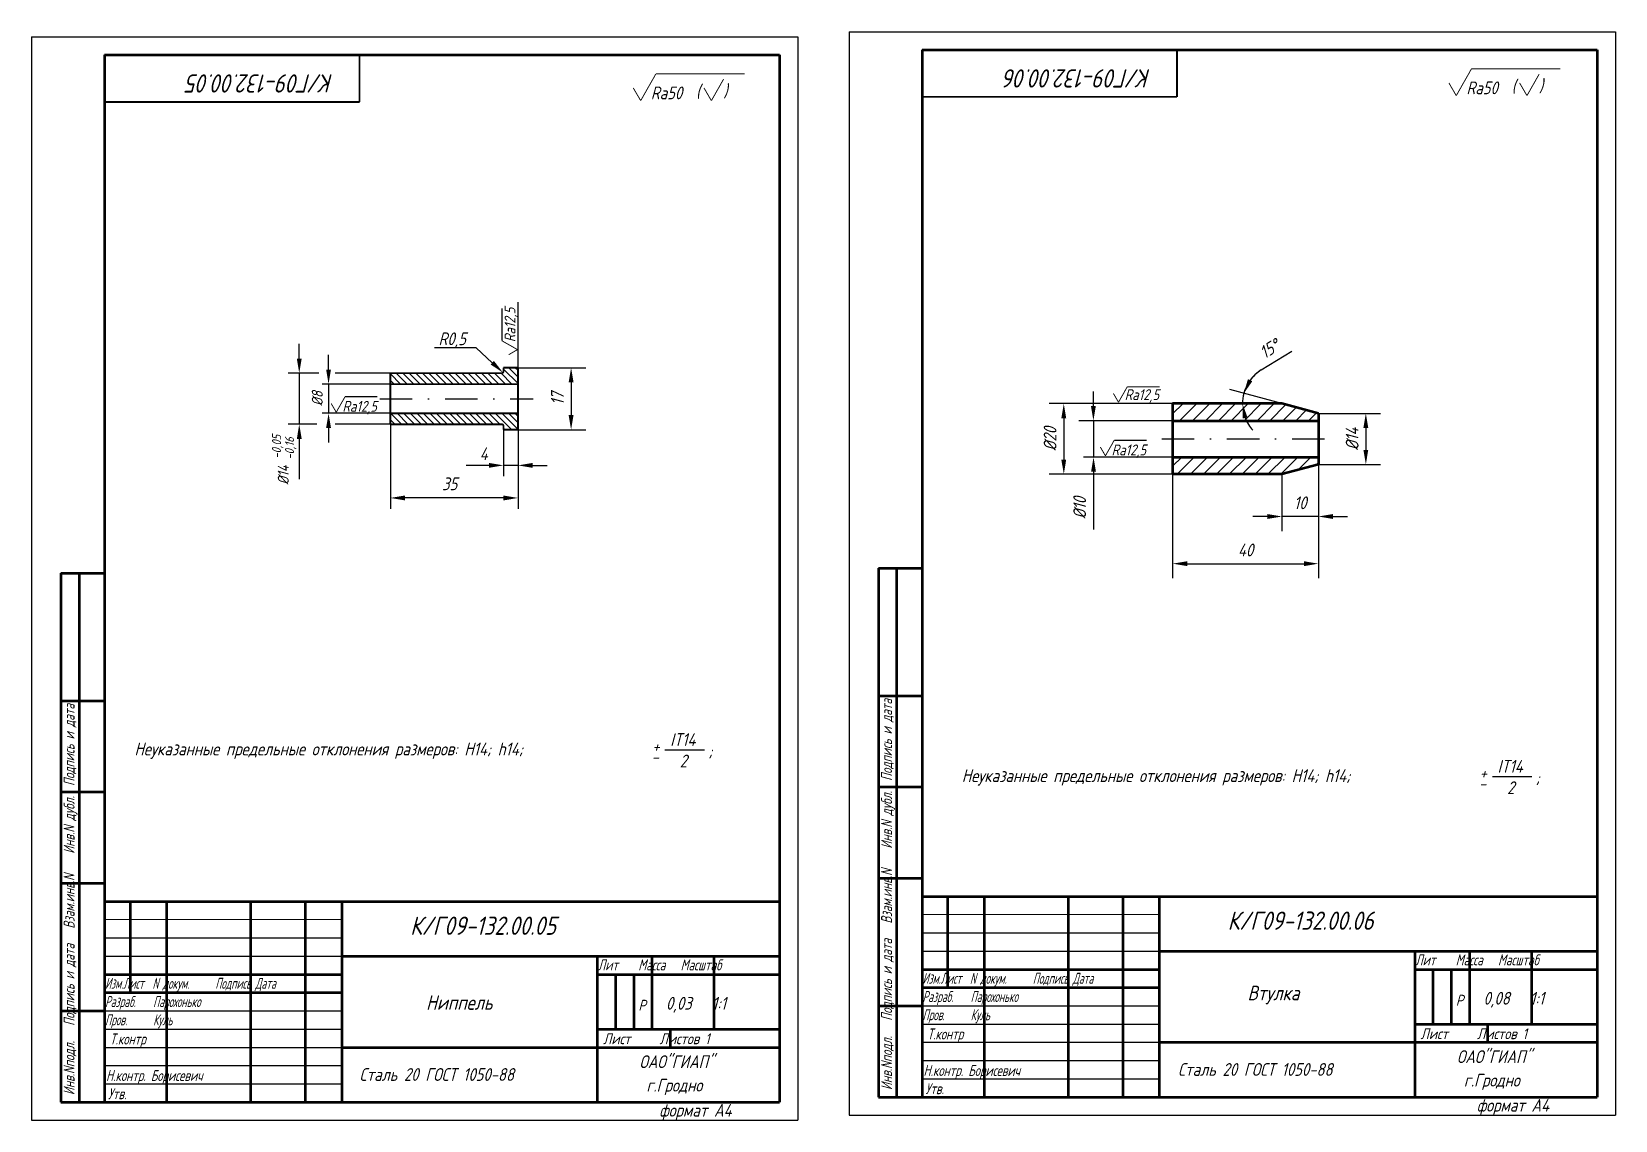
# Model space of a CAD drawing. Header units: inches. Extents: x 0 to 1949, y 0 to 841.
# Drawn here: x 1515.1 to 1949.1, y 11.3 to 309.6 of the extents above; entities that cross this region are included whole.
import ezdxf

# ---------------------------------------------------------------- set-up
doc = ezdxf.new("R2010")
doc.units = ezdxf.units.IN
doc.header["$LTSCALE"] = 0.7
doc.header["$MEASUREMENT"] = 0
doc.linetypes.add('DASHDOT', pattern=[25.4, 12.7, -6.35, 0, -6.35])
doc.styles.add('ROMANC', font='romanc', dxfattribs={"width": 0.8, "oblique": 15, "height": 3.5})
doc.styles.get("Standard").update_dxf_attribs({"font": 'romand.shx', "width": 0.8, "oblique": 15, "height": 3.5})
doc.dimstyles.get("Standard").update_dxf_attribs({"dimtxt": 3.5, "dimasz": 4, "dimexe": 4, "dimexo": 0, "dimgap": 2, "dimtad": 1, "dimdec": 0, "dimdsep": 46, "dimtxsty": 'Standard', "dimcen": 0.09, "dimadec": 0, "dimazin": 0, "dimtfac": 1, "dimtdec": 0, "dimtmove": 0, "dimatfit": 3, "dimfxl": 0, "dimtolj": 1, "dimtzin": 0, "dimlwd": 25, "dimlwe": 25, "dimarcsym": 0})

# ---------------------------------------------------------------- blocks, each defined once
blk = doc.blocks.new('*D343')
at = {"color": 0, "lineweight": 25}
for p, q in [((1647.59, 217.54), (1666.9, 217.54)), ((1662.9, 213.54), (1662.9, 204.54)), ((1648.36, 200.54), (1666.9, 200.54))]:
    blk.add_line(p, q, dxfattribs=at)
for points in [[(1662.23, 213.54), (1663.57, 213.54), (1662.9, 217.54)], [(1662.23, 204.54), (1663.57, 204.54), (1662.9, 200.54)]]:
    blk.add_solid(points, dxfattribs=at)
at = {"layer": 'DEFPOINTS', "color": 0, "lineweight": 25}
for p in [(1647.59, 217.54), (1648.36, 200.54), (1662.9, 200.54)]:
    blk.add_point(p, dxfattribs=at)
at = {"color": 0, "lineweight": 25, "insert": (1659.15, 209.04), "char_height": 3.5, "attachment_point": 5, "rotation": 90}
blk.add_mtext('\\A1;17', dxfattribs=at)
blk = doc.blocks.new('*D344')
at = {"color": 0, "lineweight": 25}
for p, q in [((1852.06, 216.92), (1860.46, 222.1)), ((1857.74, 207.7), (1843.42, 211.54))]:
    blk.add_line(p, q, dxfattribs=at)
for start, end in [(121.662, 165), (122.4436, 143.7218), (165, 180), (201.2782, 222.5564)]:
    blk.add_arc((1857.74, 207.7), 10.83, start, end, dxfattribs=at)
for points in [[(1849.61, 213.82), (1848.41, 214.4), (1847.28, 210.5)], [(1846.99, 203.64), (1848.31, 203.89), (1846.91, 207.7)]]:
    blk.add_solid(points, dxfattribs=at)
at = {"layer": 'DEFPOINTS', "color": 0, "lineweight": 25}
for p in [(1846.95, 208.64), (1827.77, 207.7), (1857.74, 207.7), (1857.74, 207.7), (1867.74, 205.02)]:
    blk.add_point(p, dxfattribs=at)
at = {"color": 0, "lineweight": 25, "insert": (1854.29, 222.7), "char_height": 3.5, "attachment_point": 5, "rotation": 31.662}
blk.add_mtext('\\A1;15°', dxfattribs=at)
blk = doc.blocks.new('*D345')
at = {"color": 0, "lineweight": 25}
for p, q in [((1867.74, 205.02), (1884.73, 205.02)), ((1880.73, 201.02), (1880.73, 195.02)), ((1867.74, 191.02), (1884.73, 191.02))]:
    blk.add_line(p, q, dxfattribs=at)
for points in [[(1880.06, 201.02), (1881.39, 201.02), (1880.73, 205.02)], [(1880.06, 195.02), (1881.39, 195.02), (1880.73, 191.02)]]:
    blk.add_solid(points, dxfattribs=at)
at = {"layer": 'DEFPOINTS', "color": 0, "lineweight": 25}
for p in [(1867.74, 205.02), (1867.74, 191.02), (1880.73, 191.02)]:
    blk.add_point(p, dxfattribs=at)
at = {"color": 0, "lineweight": 25, "insert": (1876.98, 198.02), "char_height": 3.5, "attachment_point": 5, "rotation": 90}
blk.add_mtext('\\A1;%%C14', dxfattribs=at)
blk = doc.blocks.new('*D346')
at = {"color": 0, "lineweight": 25}
for p, q in [((1867.74, 191.02), (1867.74, 172.76)), ((1857.74, 188.35), (1857.74, 172.76)), ((1853.74, 176.76), (1849.74, 176.76)), ((1867.74, 176.76), (1857.74, 176.76)), ((1871.74, 176.76), (1875.74, 176.76))]:
    blk.add_line(p, q, dxfattribs=at)
for points in [[(1853.74, 177.43), (1853.74, 176.09), (1857.74, 176.76)], [(1871.74, 177.43), (1871.74, 176.09), (1867.74, 176.76)]]:
    blk.add_solid(points, dxfattribs=at)
at = {"layer": 'DEFPOINTS', "color": 0, "lineweight": 25}
for p in [(1867.74, 191.02), (1857.74, 188.35), (1857.74, 176.76)]:
    blk.add_point(p, dxfattribs=at)
at = {"color": 0, "lineweight": 25, "insert": (1862.74, 180.51), "char_height": 3.5, "attachment_point": 5}
blk.add_mtext('\\A1;10', dxfattribs=at)
blk = doc.blocks.new('*D347')
at = {"color": 0, "lineweight": 25}
for p, q in [((1867.74, 191.02), (1867.74, 159.83)), ((1827.77, 188.35), (1827.77, 159.83)), ((1831.77, 163.83), (1863.74, 163.83))]:
    blk.add_line(p, q, dxfattribs=at)
for points in [[(1831.77, 164.5), (1831.77, 163.16), (1827.77, 163.83)], [(1863.74, 164.5), (1863.74, 163.16), (1867.74, 163.83)]]:
    blk.add_solid(points, dxfattribs=at)
at = {"layer": 'DEFPOINTS', "color": 0, "lineweight": 25}
for p in [(1867.74, 191.02), (1827.77, 188.35), (1867.74, 163.83)]:
    blk.add_point(p, dxfattribs=at)
at = {"color": 0, "lineweight": 25, "insert": (1847.76, 167.58), "char_height": 3.5, "attachment_point": 5}
blk.add_mtext('\\A1;40', dxfattribs=at)

msp = doc.modelspace()

# ---------------------------------------------------------------- linework, layer by layer
for p, q in [((1515.05, 308.26), (1515.05, 11.26)), ((1515.05, 308.26), (1725.05, 308.26)), ((1725.05, 308.26), (1725.05, 11.26)), ((1739.11, 309.64), (1739.11, 12.64)), ((1739.11, 309.64), (1949.11, 309.64)), ((1949.11, 309.64), (1949.11, 12.64)), ((1648.36, 217.54), (1648.36, 235.52)), ((1636.85, 223.03), (1625.44, 223.03)), ((1644.36, 217.54), (1644.36, 216.54)), ((1644.36, 201.54), (1644.36, 200.54)), ((1515.05, 11.26), (1725.05, 11.26)), ((1739.11, 12.64), (1949.11, 12.64))]:
    msp.add_line(p, q)
at = {"lineweight": 50}
for p, q in [((1759.11, 304.64), (1759.11, 17.64)), ((1759.11, 304.64), (1944.11, 304.64)), ((1944.11, 304.64), (1944.11, 17.64)), ((1535.05, 303.26), (1535.05, 16.26)), ((1535.05, 303.26), (1720.05, 303.26)), ((1720.05, 303.26), (1720.05, 16.26)), ((1827.77, 207.7), (1827.77, 188.35)), ((1857.74, 207.7), (1827.77, 207.7)), ((1867.74, 205.02), (1857.74, 207.7)), ((1827.77, 203.02), (1867.74, 203.02)), ((1827.77, 193.02), (1867.74, 193.02)), ((1867.74, 191.02), (1857.74, 188.35)), ((1857.74, 188.35), (1827.77, 188.35)), ((1523.05, 161.26), (1523.05, 16.26)), ((1523.05, 161.26), (1535.05, 161.26)), ((1528.05, 161.26), (1528.05, 16.26)), ((1747.11, 162.64), (1747.11, 17.64)), ((1747.11, 162.64), (1759.11, 162.64)), ((1752.11, 162.64), (1752.11, 17.64)), ((1523.05, 126.26), (1535.05, 126.26)), ((1747.11, 127.64), (1759.11, 127.64)), ((1523.05, 101.26), (1535.05, 101.26)), ((1747.11, 102.64), (1759.11, 102.64)), ((1523.05, 76.26), (1535.05, 76.26)), ((1747.11, 77.64), (1759.11, 77.64)), ((1535.05, 71.26), (1720.05, 71.26)), ((1542.05, 71.26), (1542.05, 46.26)), ((1552.05, 71.26), (1552.05, 16.26)), ((1575.05, 71.26), (1575.05, 16.26)), ((1590.05, 71.26), (1590.05, 16.26)), ((1600.05, 71.26), (1600.05, 16.26)), ((1759.11, 72.64), (1944.11, 72.64)), ((1766.11, 72.64), (1766.11, 47.64)), ((1776.11, 72.64), (1776.11, 17.64)), ((1799.11, 72.64), (1799.11, 17.64)), ((1814.11, 72.64), (1814.11, 17.64)), ((1824.11, 72.64), (1824.11, 17.64)), ((1894.11, 57.64), (1894.11, 17.64)), ((1909.11, 57.64), (1909.11, 37.64)), ((1926.11, 57.64), (1926.11, 37.64)), ((1670.05, 56.26), (1670.05, 16.26)), ((1685.05, 56.26), (1685.05, 36.26)), ((1702.05, 56.26), (1702.05, 36.26)), ((1759.11, 52.64), (1824.11, 52.64)), ((1894.11, 52.64), (1944.11, 52.64)), ((1899.11, 52.64), (1899.11, 37.64)), ((1904.11, 52.64), (1904.11, 37.64)), ((1535.05, 51.26), (1600.05, 51.26)), ((1670.05, 51.26), (1720.05, 51.26)), ((1675.05, 51.26), (1675.05, 36.26)), ((1680.05, 51.26), (1680.05, 36.26)), ((1535.05, 46.26), (1600.05, 46.26)), ((1759.11, 47.64), (1824.11, 47.64)), ((1523.05, 41.26), (1535.05, 41.26)), ((1747.11, 42.64), (1759.11, 42.64)), ((1670.05, 36.26), (1720.05, 36.26)), ((1690.05, 36.26), (1690.05, 31.26)), ((1894.11, 37.64), (1944.11, 37.64)), ((1914.11, 37.64), (1914.11, 32.64)), ((1747.11, 17.64), (1944.11, 17.64)), ((1523.05, 16.26), (1720.05, 16.26))]:
    msp.add_line(p, q, dxfattribs=at)
at = {"color": 0, "linetype": 'ByBlock'}
for p, q in [((1588.39, 220.04), (1588.39, 224.04)), ((1638.36, 221.63), (1636.85, 223.03)), ((1641.29, 218.91), (1638.36, 221.63)), ((1596.42, 217.04), (1596.42, 221.04)), ((1648.36, 217.54), (1662.31, 217.54)), ((1593.72, 216.04), (1585.39, 216.04)), ((1588.39, 216.04), (1588.39, 202.04)), ((1613.36, 213.04), (1594.71, 213.04)), ((1596.42, 213.04), (1596.42, 205.04)), ((1613.36, 216.04), (1598.24, 216.04)), ((1613.39, 205.04), (1594.71, 205.04)), ((1593.21, 202.04), (1585.39, 202.04)), ((1596.42, 201.04), (1596.42, 197.04)), ((1613.36, 202.04), (1598.24, 202.04)), ((1613.36, 202.04), (1613.36, 178.84)), ((1644.36, 200.54), (1644.36, 187.77)), ((1648.36, 200.54), (1662.31, 200.54)), ((1648.36, 200.54), (1648.36, 187.77)), ((1648.36, 200.54), (1648.36, 178.84)), ((1588.39, 198.04), (1588.39, 194.04)), ((1588.39, 194.04), (1588.39, 187)), ((1636.36, 190.77), (1634.13, 190.77)), ((1640.36, 190.77), (1636.36, 190.77)), ((1648.36, 190.77), (1644.36, 190.77)), ((1652.36, 190.77), (1656.36, 190.77)), ((1644.36, 181.84), (1617.36, 181.84))]:
    msp.add_line(p, q, dxfattribs=at)
at = {"color": 0}
for p, q in [((1648.36, 213.17), (1644.36, 217.17)), ((1648.36, 214.97), (1645.79, 217.54)), ((1648.36, 216.76), (1647.59, 217.54)), ((1616.17, 213.04), (1613.36, 215.84)), ((1614.37, 213.04), (1613.36, 214.05)), ((1617.96, 213.04), (1614.96, 216.04)), ((1619.76, 213.04), (1616.76, 216.04)), ((1621.56, 213.04), (1618.56, 216.04)), ((1623.35, 213.04), (1620.35, 216.04)), ((1625.15, 213.04), (1622.15, 216.04)), ((1626.94, 213.04), (1623.94, 216.04)), ((1628.74, 213.04), (1625.74, 216.04)), ((1630.54, 213.04), (1627.54, 216.04)), ((1632.33, 213.04), (1629.33, 216.04)), ((1634.13, 213.04), (1631.13, 216.04)), ((1635.92, 213.04), (1632.92, 216.04)), ((1637.72, 213.04), (1634.72, 216.04)), ((1639.52, 213.04), (1636.52, 216.04)), ((1641.31, 213.04), (1638.31, 216.04)), ((1643.11, 213.04), (1640.11, 216.04)), ((1644.9, 213.04), (1641.9, 216.04)), ((1646.7, 213.04), (1643.7, 216.04)), ((1616.39, 202.04), (1613.39, 205.04)), ((1618.19, 202.04), (1615.19, 205.04)), ((1619.98, 202.04), (1616.98, 205.04)), ((1621.78, 202.04), (1618.78, 205.04)), ((1623.58, 202.04), (1620.58, 205.04)), ((1625.37, 202.04), (1622.37, 205.04)), ((1627.17, 202.04), (1624.17, 205.04)), ((1628.96, 202.04), (1625.96, 205.04)), ((1630.76, 202.04), (1627.76, 205.04)), ((1632.56, 202.04), (1629.56, 205.04)), ((1634.35, 202.04), (1631.35, 205.04)), ((1636.15, 202.04), (1633.15, 205.04)), ((1637.94, 202.04), (1634.94, 205.04)), ((1639.74, 202.04), (1636.74, 205.04)), ((1641.54, 202.04), (1638.54, 205.04)), ((1643.33, 202.04), (1640.33, 205.04)), ((1646.63, 200.54), (1642.13, 205.04)), ((1648.36, 200.6), (1643.92, 205.04)), ((1648.36, 202.39), (1645.72, 205.04)), ((1648.36, 204.19), (1647.52, 205.04)), ((1614.6, 202.04), (1613.36, 203.27)), ((1644.83, 200.54), (1644.36, 201.01))]:
    msp.add_line(p, q, dxfattribs=at)
at = {"linetype": 'DASHDOT'}
for p, q in [((1610.48, 209.04), (1652.52, 209.04)), ((1824.77, 198.02), (1871.02, 198.02))]:
    msp.add_line(p, q, dxfattribs=at)
at = {"lineweight": 25}
for p, q in [((1806.05, 207.02), (1806.05, 211.02)), ((1827.77, 207.7), (1793.94, 207.7)), ((1827.77, 204.86), (1830.62, 207.7)), ((1829.69, 203.02), (1834.37, 207.7)), ((1833.23, 203.02), (1837.79, 207.58)), ((1836.76, 203.02), (1841.44, 207.7)), ((1840.3, 203.02), (1844.97, 207.7)), ((1843.84, 203.02), (1848.51, 207.7)), ((1847.37, 203.02), (1852.04, 207.7)), ((1850.91, 203.02), (1855.58, 207.7)), ((1854.44, 203.02), (1858.83, 207.41)), ((1857.98, 203.02), (1861.61, 206.66)), ((1861.51, 203.02), (1864.4, 205.91)), ((1865.05, 203.02), (1867.19, 205.17)), ((1797.94, 203.7), (1797.94, 192.35)), ((1827.77, 203.02), (1802.05, 203.02)), ((1806.05, 203.02), (1806.05, 193.02)), ((1837.74, 203.02), (1835.74, 203.02)), ((1827.77, 193.02), (1803.34, 193.02)), ((1827.77, 190.53), (1830.27, 193.02)), ((1829.02, 188.35), (1833.7, 193.02)), ((1832.69, 188.35), (1837.37, 193.02)), ((1833.77, 192.96), (1833.84, 193.02)), ((1837.74, 193.02), (1833.77, 193.02)), ((1836.23, 188.35), (1840.91, 193.02)), ((1839.76, 188.35), (1844.44, 193.02)), ((1843.3, 188.35), (1847.98, 193.02)), ((1846.83, 188.35), (1851.51, 193.02)), ((1850.37, 188.35), (1855.05, 193.02)), ((1853.9, 188.35), (1858.58, 193.02)), ((1857.44, 188.35), (1862.12, 193.02)), ((1862.16, 189.53), (1865.66, 193.02)), ((1866.99, 190.82), (1867.74, 191.58)), ((1827.77, 188.35), (1793.94, 188.35)), ((1806.05, 189.02), (1806.05, 173.2)), ((1688.63, 112.85), (1699.46, 112.85)), ((1915.4, 105.53), (1926.22, 105.53)), ((1535.05, 61.26), (1600.05, 61.26)), ((1759.11, 62.64), (1824.11, 62.64)), ((1759.11, 57.64), (1824.11, 57.64)), ((1535.05, 56.26), (1600.05, 56.26)), ((1535.05, 41.26), (1600.05, 41.26)), ((1759.11, 42.64), (1824.11, 42.64)), ((1535.05, 36.26), (1600.05, 36.26)), ((1759.11, 37.64), (1824.11, 37.64)), ((1535.05, 31.26), (1600.05, 31.26)), ((1759.11, 32.64), (1824.11, 32.64)), ((1535.05, 26.26), (1600.05, 26.26)), ((1759.11, 27.64), (1824.11, 27.64)), ((1759.11, 22.64), (1824.11, 22.64)), ((1535.05, 21.26), (1600.05, 21.26))]:
    msp.add_line(p, q, dxfattribs=at)
at = {"linetype": 'Continuous', "lineweight": 50}
msp.add_line((1867.74, 205.02), (1867.74, 191.02), dxfattribs=at)
at = {"lineweight": 15}
for p, q in [((1535.05, 66.26), (1600.05, 66.26)), ((1759.11, 67.64), (1824.11, 67.64))]:
    msp.add_line(p, q, dxfattribs=at)
at = {"color": 1, "lineweight": 50}
for p, q in [((1824.11, 57.64), (1944.11, 57.64)), ((1600.05, 56.26), (1720.05, 56.26)), ((1600.05, 31.26), (1720.05, 31.26)), ((1824.11, 32.64), (1944.11, 32.64))]:
    msp.add_line(p, q, dxfattribs=at)
for points, const_width in [([(1828.96, 291.76), (1828.96, 304.76)], 0.5), ([(1604.91, 290.38), (1604.91, 303.38)], 0.5), ([(1905.51, 292.11), (1909.68, 299.45)], 0.25), ([(1909.68, 299.45), (1934.04, 299.45)], 0.3), ([(1681.97, 290.73), (1686.14, 298.07)], 0.25), ([(1686.14, 298.07), (1710.5, 298.07)], 0.3), ([(1701.35, 290.73), (1704.69, 296.62)], 0.25), ([(1903.48, 295.61), (1905.51, 292.11)], 0.25), ([(1922.85, 295.61), (1924.89, 292.11)], 0.25), ([(1924.89, 292.11), (1928.23, 298)], 0.25), ([(1679.94, 294.23), (1681.97, 290.73)], 0.25), ([(1699.31, 294.23), (1701.35, 290.73)], 0.25), ([(1758.96, 291.76), (1828.96, 291.76)], 0.5), ([(1534.91, 290.38), (1604.91, 290.38)], 0.5), ([(1643.96, 224.91), (1643.96, 233.78)], 0.3), ([(1648.21, 222.5), (1643.96, 224.91)], 0.25), ([(1645.79, 221.1), (1648.21, 222.5)], 0.25), ([(1644.36, 217.54), (1648.36, 217.54)], 0.5), ([(1644.36, 217.54), (1644.36, 216.54)], 0.5), ([(1648.36, 217.54), (1648.36, 200.54)], 0.5), ([(1613.36, 216.04), (1613.36, 202.04)], 0.5), ([(1613.36, 216.04), (1643.86, 216.04)], 0.5), ([(1613.36, 213.04), (1648.36, 213.04)], 0.5), ([(1598.53, 205.34), (1600.94, 209.59)], 0.25), ([(1600.94, 209.59), (1609.81, 209.59)], 0.3), ([(1811.53, 210.49), (1812.94, 208.08)], 0.25), ([(1812.94, 208.08), (1815.35, 212.33)], 0.25), ([(1815.35, 212.33), (1824.22, 212.33)], 0.3), ([(1597.13, 207.75), (1598.53, 205.34)], 0.25), ([(1613.36, 205.04), (1648.36, 205.04)], 0.5), ([(1613.36, 202.04), (1643.86, 202.04)], 0.5), ([(1644.36, 201.54), (1644.36, 200.54)], 0.5), ([(1644.36, 200.54), (1648.36, 200.54)], 0.5), ([(1807.95, 195.81), (1809.35, 193.39)], 0.25), ([(1809.35, 193.39), (1811.76, 197.64)], 0.25), ([(1811.76, 197.64), (1820.63, 197.64)], 0.3)]:
    msp.add_lwpolyline(points, dxfattribs=dict(const_width=const_width))
at = {"const_width": 0.5}
for points in [[(1643.86, 216.04, 0.414214), (1644.36, 216.54, 0.414214)], [(1644.36, 201.54, 0.414214), (1643.86, 202.04, 0.414214)]]:
    msp.add_lwpolyline(points, format="xyb", dxfattribs=at)
at = {"color": 0, "linetype": 'ByBlock'}
for points in [[(1587.73, 220.04), (1589.06, 220.04), (1588.39, 216.04)], [(1595.76, 217.04), (1597.09, 217.04), (1596.42, 213.04)], [(1640.84, 218.42), (1641.75, 219.4), (1644.23, 216.2)], [(1595.76, 201.04), (1597.09, 201.04), (1596.42, 205.04)], [(1587.73, 198.04), (1589.06, 198.04), (1588.39, 202.04)], [(1640.36, 191.44), (1640.36, 190.1), (1644.36, 190.77)], [(1652.36, 191.44), (1652.36, 190.1), (1648.36, 190.77)], [(1617.36, 182.51), (1617.36, 181.17), (1613.36, 181.84)], [(1644.36, 182.51), (1644.36, 181.17), (1648.36, 181.84)]]:
    msp.add_solid(points, dxfattribs=at)
at = {"lineweight": 25}
for points in [[(1797.27, 203.7), (1798.6, 203.7), (1797.94, 207.7)], [(1805.38, 207.02), (1806.71, 207.02), (1806.05, 203.02)], [(1797.27, 192.35), (1798.6, 192.35), (1797.94, 188.35)], [(1805.42, 189.02), (1806.75, 189.02), (1806.09, 193.02)]]:
    msp.add_solid(points, dxfattribs=at)
at = {"layer": 'DEFPOINTS', "color": 0, "linetype": 'ByBlock'}
for p in [(1650.8, 217.54), (1613.36, 216.04), (1613.36, 213.04), (1643.86, 216.54), (1644.23, 216.2), (1596.42, 205.04), (1613.39, 205.04), (1588.39, 202.04), (1613.36, 202.04), (1613.36, 202.04), (1644.36, 200.54), (1648.36, 200.54), (1648.36, 200.54), (1650.8, 200.54), (1659.31, 200.54), (1644.36, 190.77), (1613.36, 181.84)]:
    msp.add_point(p, dxfattribs=at)

# ---------------------------------------------------------------- texts
at = {"style": 'ROMANC', "oblique": 15, "width": 0.8}
for s, p in [('(', (1697.16, 291.56)), (')', (1704.66, 291.69)), ('(', (1920.7, 292.94)), (')', (1928.2, 293.07))]:
    msp.add_text(s, height=3.5, dxfattribs=at).set_placement(p)
at = {"lineweight": 35, "char_height": 5, "width": 116.2188, "attachment_point": 1, "rotation": 180}
for s, insert in [('К/Г09-132.00.05 ', (1597.78, 292.95)), ('К/Г09-132.00.06 ', (1821.84, 294.33))]:
    msp.add_mtext(s, dxfattribs=dict(at, insert=insert))
at = {"lineweight": 25, "attachment_point": 1}
for s, insert, char_height, width in [('Ra50', (1908.3, 295.99), 3.5, 29.1251), ('Ra50', (1684.76, 294.61), 3.5, 29.1251), ('R0,5', (1626.56, 227.21), 3.5, 34.7971), ('Ra12,5', (1600.22, 208.45), 3, 25.3892), ('Ra12,5', (1814.62, 211.65), 3, 25.3892), ('4', (1637.85, 195.72), 3.5, 7.8941), ('Ra12,5', (1811.04, 196.5), 3, 25.3892), ('35', (1627.53, 187.46), 3.5, 8.9871), ('IT14', (1690.08, 117.37), 3.5, 19.7907), (' Неуказанные предельные отклонения размеров: H14; h14; ', (1541.37, 114.78), 3.5, 158.004), ('+', (1685.13, 115.55), 3.5, 4.3989), (';', (1700.52, 114.21), 3.5, 9.0235), ('-', (1684.9, 112.62), 3.5, 6.6548), ('2', (1692.69, 111.5), 3.5, 17.1446), ('IT14', (1916.84, 110.05), 3.5, 19.7907), (' Неуказанные предельные отклонения размеров: H14; h14; ', (1768.13, 107.47), 3.5, 158.004), ('+', (1911.89, 108.24), 3.5, 4.3989), ('2', (1919.46, 104.18), 3.5, 17.1446), (';', (1927.28, 106.9), 3.5, 9.0235), ('-', (1911.67, 105.31), 3.5, 6.6548), ('{\\W0.7;Лит    Масса   Масштаб}', (1894.3, 56.75), 3, 48.3624), ('{\\W0.7;Лит    Масса   Масштаб}', (1670.25, 55.37), 3, 48.3624), ('{\\W0.6; Изм.Лист  N докум.      Подпись Дата\\P Разраб.    Парохонько\\P Пров.      Куль}', (1533.97, 50.31), 3, 75.9719), ('{\\W0.6; Изм.Лист  N докум.      Подпись Дата\\P Разраб.    Парохонько\\P Пров.      Куль}', (1758.03, 51.69), 3, 75.9719), ('Р', (1681.33, 44.29), 3, 4.7355), ('0,03   1:1', (1688.9, 45.09), 3.5, 30.5998), ('Р', (1905.39, 45.67), 3, 4.7355), ('0,08   1:1', (1912.96, 46.47), 3.5, 30.5998), ('{\\W0.7;Т.контр}', (1536.49, 35.05), 3, 65.7648), ('Лист     Листов 1', (1671.66, 35.12), 3, 49.4707), ('{\\W0.7;Т.контр}', (1760.54, 36.43), 3, 65.7648), ('Лист     Листов 1', (1895.71, 36.5), 3, 49.4707), ('{\\W0.7; Н.контр. Борисевич}', (1758.09, 26.42), 3, 40.546), ('Сталь 20 ГОСТ 1050-88', (1829.25, 26.95), 3.5, 67.3789), ('{\\W0.7; Н.контр. Борисевич}', (1534.04, 25.04), 3, 40.546), ('Сталь 20 ГОСТ 1050-88', (1604.9, 25.57), 3.5, 67.3789), ('г.Гродно', (1683.55, 22.64), 3.5, 35.0627), ('г.Гродно', (1907.6, 24.01), 3.5, 35.0627), ('{\\W0.7;Утв.     }', (1535.97, 20.05), 3, 39.2217), ('{\\W0.7;Утв.     }', (1760.03, 21.43), 3, 39.2217), ('формат А4', (1687.07, 15.77), 3.5, 32.7454), ('формат А4', (1911.13, 17.15), 3.5, 32.7454)]:
    msp.add_mtext(s, dxfattribs=dict(at, insert=insert, char_height=char_height, width=width))
at = {"lineweight": 25, "attachment_point": 1, "rotation": 90}
for s, insert, char_height, width in [('Ra12,5', (1644.66, 224.53), 3, 25.3892), ('%%C8', (1591.83, 207.05), 3, 25.3892), ('-0,05', (1580.92, 192.63), 2.5, 14.2705), ('-0,16', (1584.49, 192.35), 2.5, 14.2705), ('%%C14', (1582.51, 185.47), 3, 25.3892), ('{\\W0.7; Инв.Nподл.   Подпись и дата   Взам.инв.N    Инв.N дубл.  Подпись и дата}', (1747.87, 18.16), 3, 144.2887), ('{\\W0.7; Инв.Nподл.   Подпись и дата   Взам.инв.N    Инв.N дубл.  Подпись и дата}', (1523.81, 16.78), 3, 144.2887)]:
    msp.add_mtext(s, dxfattribs=dict(at, insert=insert, char_height=char_height, width=width))
at = {"lineweight": 25, "char_height": 3.5, "attachment_point": 5, "rotation": 90}
for s, insert in [('\\A1;%%C20', (1794.19, 198.02)), ('\\A1;%%C10', (1802.3, 179.11))]:
    msp.add_mtext(s, dxfattribs=dict(at, insert=insert))
at = {"lineweight": 35, "attachment_point": 1}
for s, insert, char_height, width in [('К/Г09-132.00.05', (1618.78, 67.1), 5, 116.2188), ('К/Г09-132.00.06', (1842.84, 68.48), 5, 116.2188), ('ОАО"ГИАП"', (1905.69, 30.46), 3.5, 36.171), ('ОАО"ГИАП"', (1681.63, 29.08), 3.5, 36.171)]:
    msp.add_mtext(s, dxfattribs=dict(at, insert=insert, char_height=char_height, width=width))
at = {"lineweight": 30, "char_height": 4, "width": 61.9449, "attachment_point": 1}
for s, insert in [('Втулка ', (1848.3, 48.16)), ('Ниппель', (1623.15, 45.54))]:
    msp.add_mtext(s, dxfattribs=dict(at, insert=insert))

# ---------------------------------------------------------------- dimensions: what is measured, and where the dimension line sits
at = {"lineweight": 25}
dim = msp.add_angular_dim_2l(base=(1846.95, 208.64), line1=((1857.74, 207.7), (1827.77, 207.7)), line2=((1867.74, 205.02), (1857.74, 207.7)), dimstyle='Standard', dxfattribs=at)
dim.commit()
dim.dimension.update_dxf_attribs({"geometry": '*D344', "text_midpoint": (1854.29, 222.7)})
dim = msp.add_linear_dim(base=(1662.9, 200.54), p1=(1647.59, 217.54), p2=(1648.36, 200.54), angle=90, dimstyle='Standard', dxfattribs=at)
dim.commit()
dim.dimension.update_dxf_attribs({"geometry": '*D343', "text_midpoint": (1659.15, 209.04)})
dim = msp.add_linear_dim(base=(1880.73, 191.02), p1=(1867.74, 205.02), p2=(1867.74, 191.02), angle=90, text='%%C14', dimstyle='Standard', dxfattribs=at)
dim.commit()
dim.dimension.update_dxf_attribs({"geometry": '*D345', "text_midpoint": (1876.98, 198.02)})
for base, p1, p2, picture, middle in [((1867.74, 163.83), (1827.77, 188.35), (1867.74, 191.02), '*D347', (1847.76, 167.58)), ((1857.74, 176.76), (1867.74, 191.02), (1857.74, 188.35), '*D346', (1862.74, 180.51))]:
    dim = msp.add_linear_dim(base=base, p1=p1, p2=p2, dimstyle='Standard', dxfattribs=at)
    dim.commit()
    dim.dimension.update_dxf_attribs({"geometry": picture, "text_midpoint": middle})

doc.saveas('drawing.dxf')
